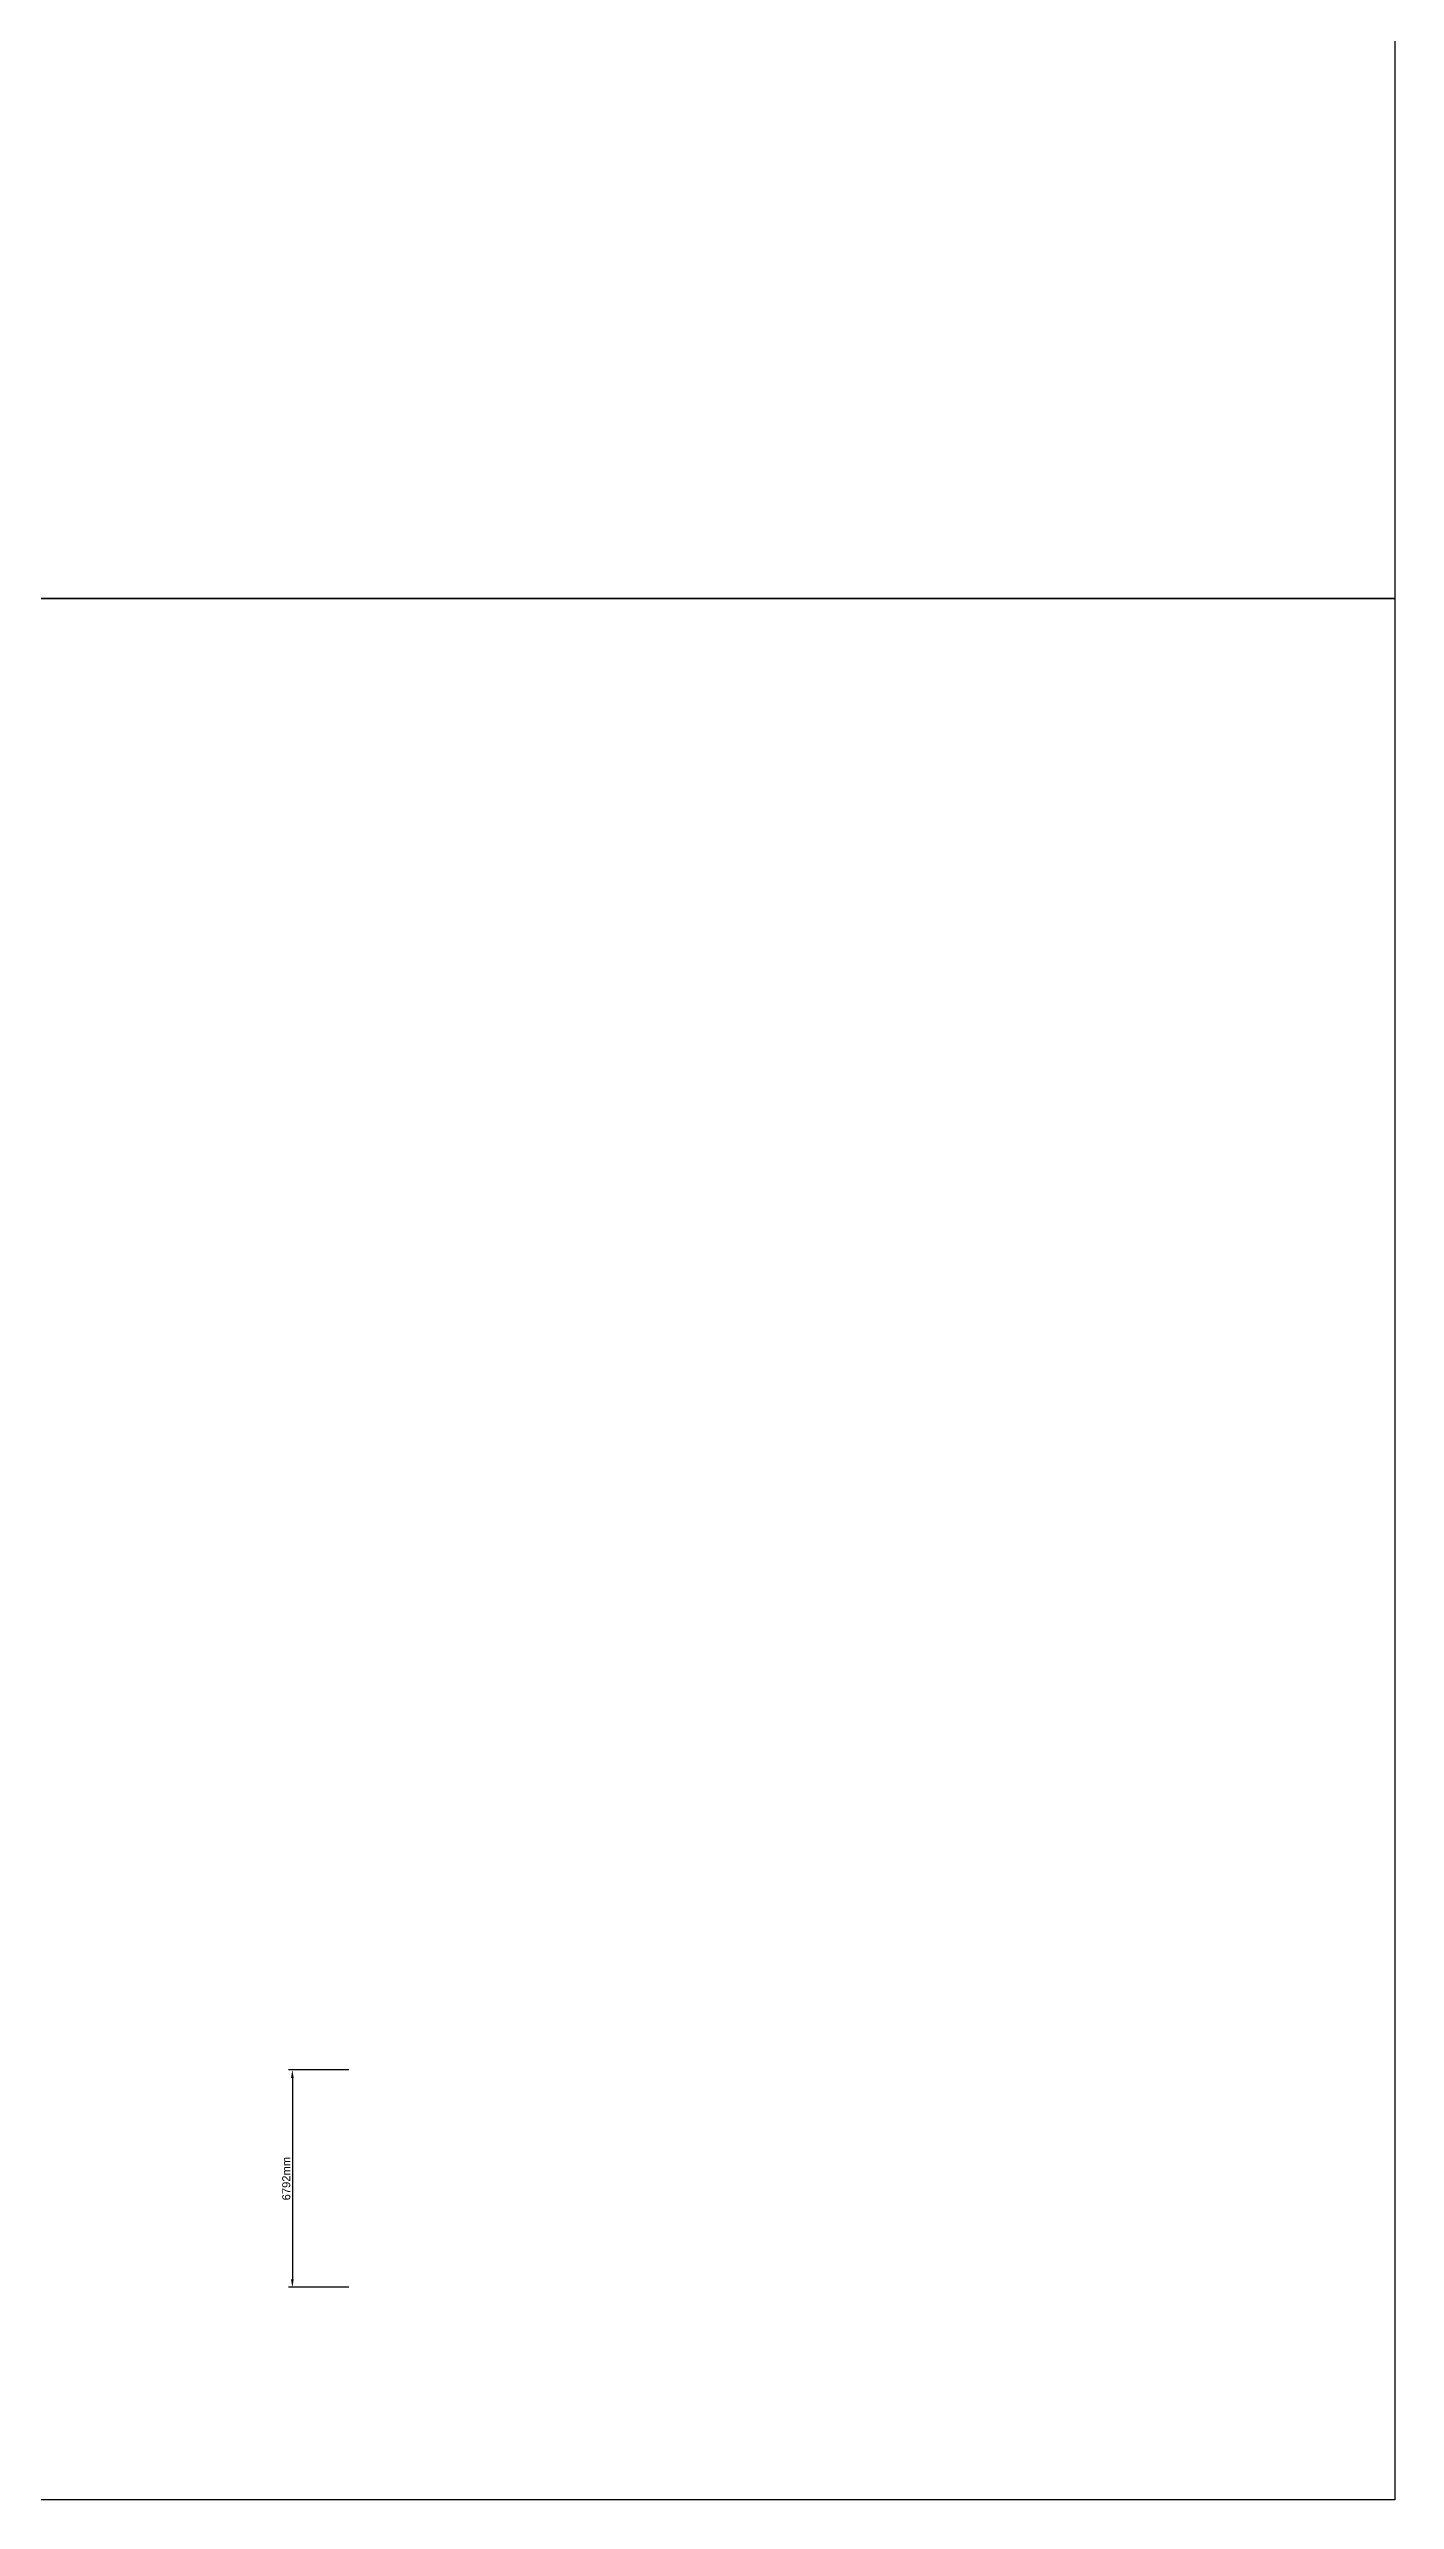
# Model space of a CAD drawing. Extents: x -207343 to -123241, y -62462 to 115752.
# Drawn here: x -165292 to -123241, y -62462 to 14110 of the extents above; entities that cross this region are included whole.
import ezdxf

# ---------------------------------------------------------------- set-up
doc = ezdxf.new("R2010")
doc.units = 0
doc.header["$LTSCALE"] = 20
doc.header["$PDSIZE"] = -10
doc.styles.get("Standard").update_dxf_attribs({"font": 'arial.ttf'})
doc.dimstyles.new('MODEL', dxfattribs={"dimscale": 100, "dimtxt": 2.5, "dimasz": 2.5, "dimexe": 1.25, "dimexo": 0.625, "dimtad": 1, "dimdec": 0, "dimzin": 1, "dimtxsty": 'Standard', "dimcen": 2.5, "dimadec": 0, "dimazin": 0, "dimtfac": 1, "dimtmove": 0, "dimatfit": 3, "dimfxl": 1, "dimarcsym": 0})
picture_1 = doc.add_image_def('image1.tif', size_in_pixel=(6623, 4678))
picture_2 = doc.add_image_def('image3.tif', size_in_pixel=(9934, 7017))

# ---------------------------------------------------------------- blocks, each defined once
blk = doc.blocks.new('*D6')
at = {"color": 0, "lineweight": -2, "transparency": 16777216}
for p, q in [((-155929, -49026), (-157814, -49026)), ((-157689, -49276), (-157689, -55568)), ((-155929, -55818), (-157814, -55818))]:
    blk.add_line(p, q, dxfattribs=at)
at = {"color": 0, "transparency": 16777216}
for points in [[(-157731, -49276), (-157647, -49276), (-157689, -49026)], [(-157731, -55568), (-157647, -55568), (-157689, -55818)]]:
    blk.add_solid(points, dxfattribs=at)
at = {"layer": 'Defpoints', "color": 0, "transparency": 16777216}
for p in [(-155866, -49026), (-157689, -55818), (-155866, -55818)]:
    blk.add_point(p, dxfattribs=at)
at = {"color": 0, "transparency": 16777216, "insert": (-157879, -52422), "char_height": 250, "attachment_point": 5, "rotation": 90}
blk.add_mtext('6792mm', dxfattribs=at)

msp = doc.modelspace()

# ---------------------------------------------------------------- dimensions: what is measured, and where the dimension line sits
dim = msp.add_linear_dim(base=(-157689, -55818.1), p1=(-155866.3, -49026.4), p2=(-155866.3, -55818.1), angle=90, dimstyle='MODEL', override={"dimpost": 'mm'})
dim.commit()
dim.dimension.update_dxf_attribs({"geometry": '*D6', "text_midpoint": (-157879.1, -52422.3)})

# ---------------------------------------------------------------- pictures from other files: only their frames are drawn
at = {"color": 252}
image = msp.add_image(picture_1, insert=(-207342.8, -3054.9), size_in_units=(84102.2, 59403.6), dxfattribs=at)
image.dxf.flags = 7
image = msp.add_image(picture_2, insert=(-207342.8, -62461.6), size_in_units=(84102.2, 59406.6))
image.dxf.flags = 7

doc.saveas('drawing.dxf')
